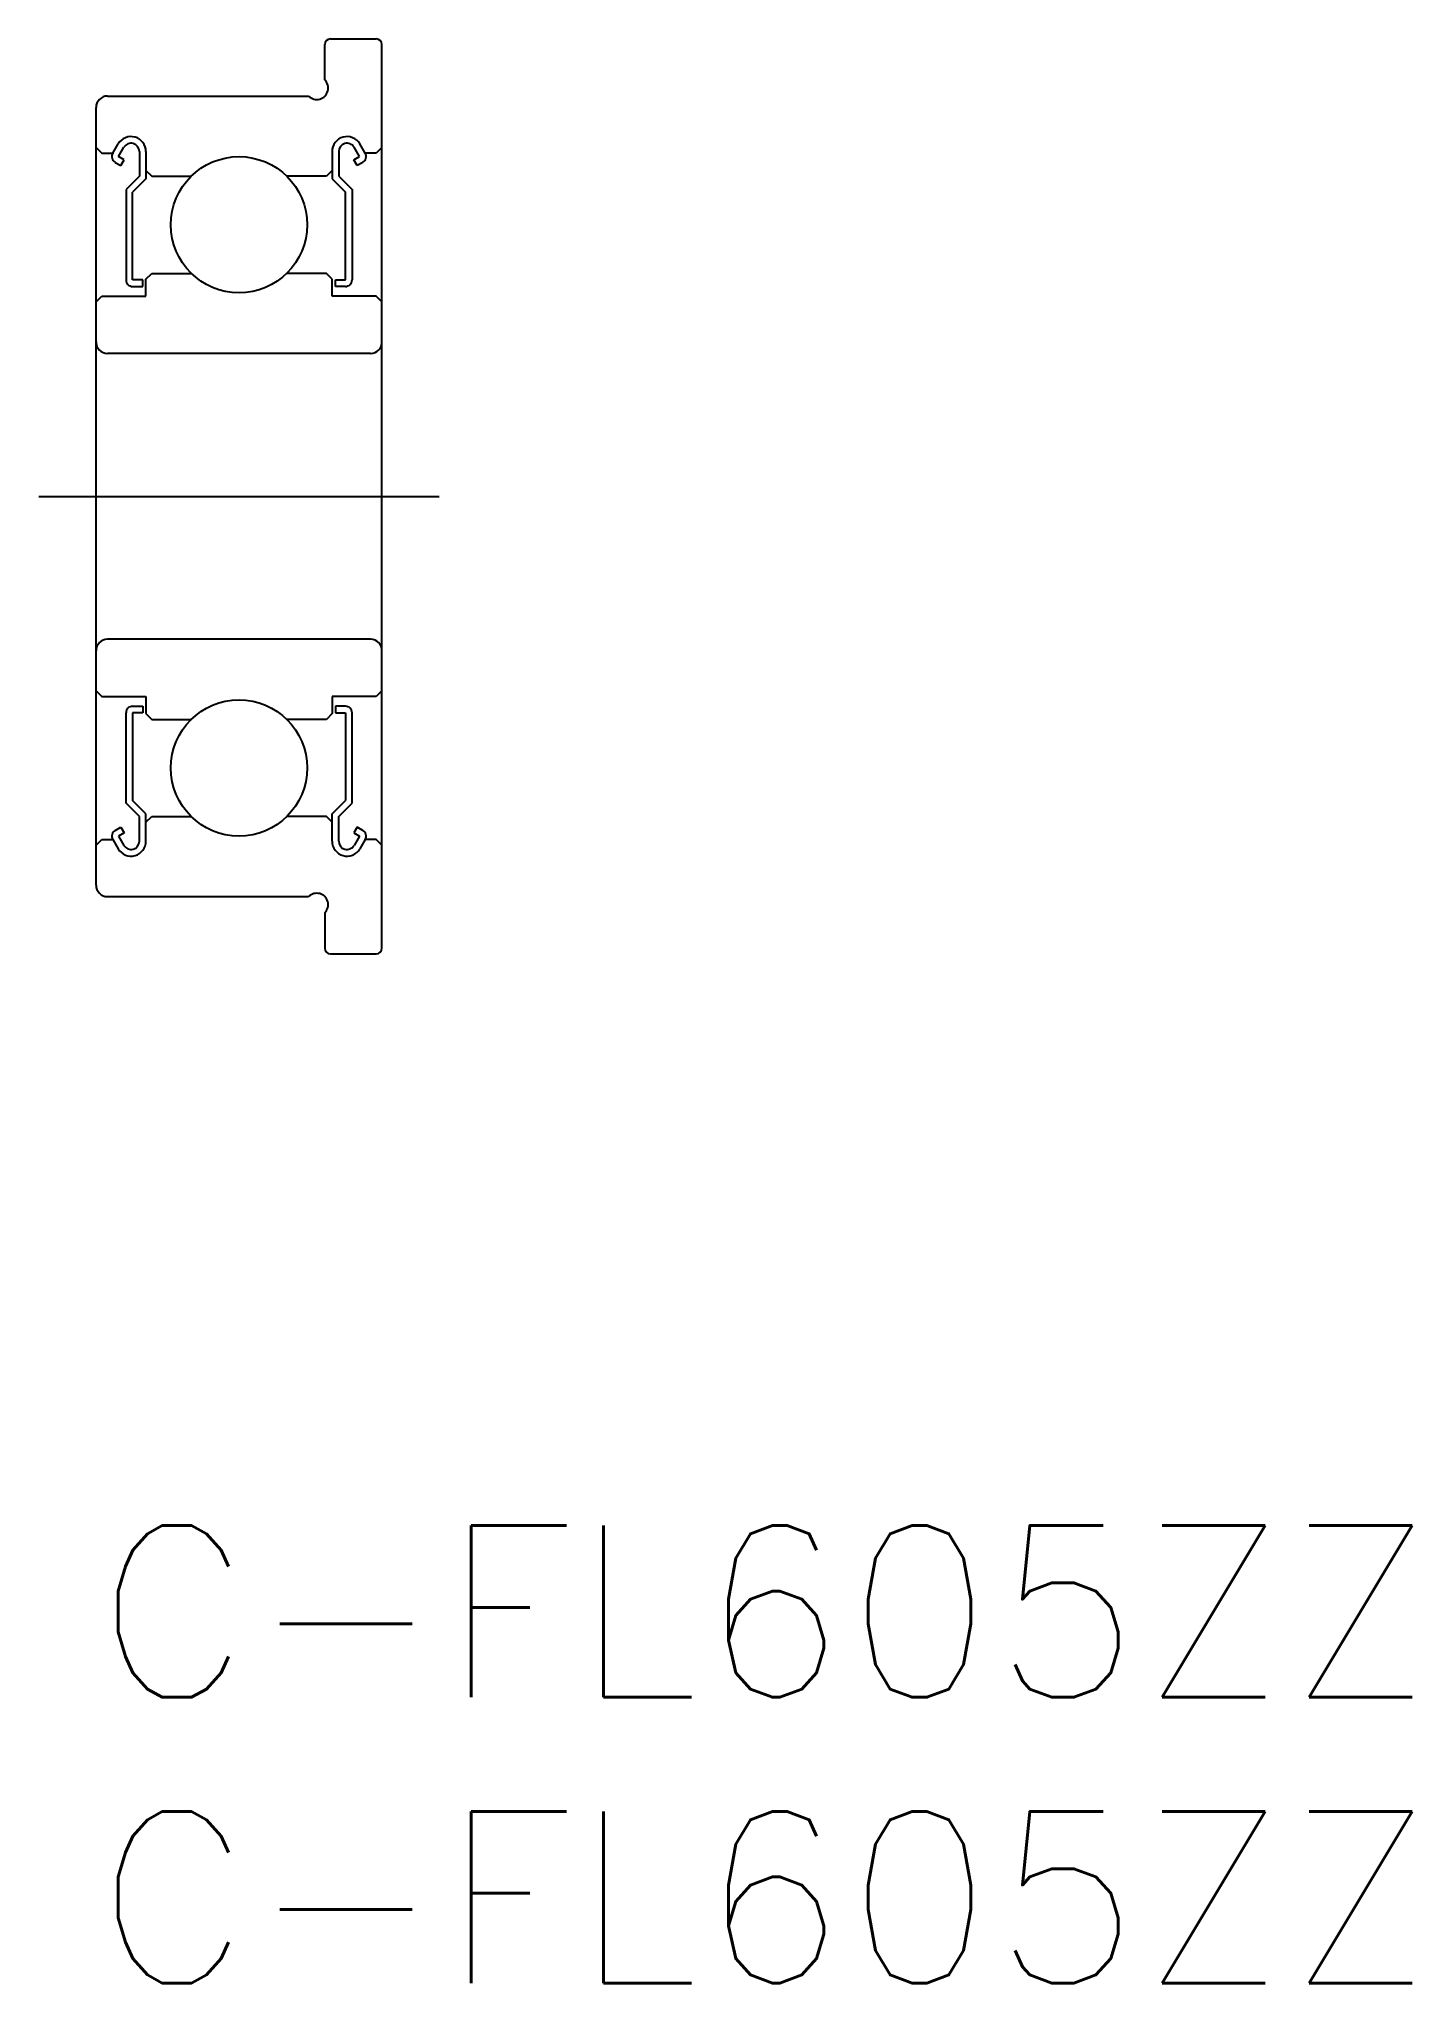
# Model space of a CAD drawing. Extents: x -1 to 23, y -8 to 26.
import ezdxf

# ---------------------------------------------------------------- set-up
doc = ezdxf.new("R2010")
doc.units = 0
doc.header["$LTSCALE"] = 0.5
doc.linetypes.add('CENTER', pattern=[50.8, 31.75, -6.35, 6.35, -6.35])
for name, color, linetype in [('MSM_CENTER', 1, 'CENTER'), ('MSM_CONTINUOUS', 7, 'CONTINUOUS'), ('MSM_PART_NUMBER', 7, 'CONTINUOUS')]:
    doc.layers.add(name, color=color, linetype=linetype)
doc.styles.get("Standard").update_dxf_attribs({"font": 'txt.shx', "height": 1, "bigfont": 'bigfont.shx'})

# ---------------------------------------------------------------- blocks, each defined once
blk = doc.blocks.new('*U8')
at = {"layer": 'MSM_PART_NUMBER'}
blk.add_text('C-FL605ZZ', height=3, dxfattribs=at).set_placement((0, -3))
blk = doc.blocks.new('*U9')
at = {"layer": 'MSM_PART_NUMBER'}
blk.add_text('C-FL605ZZ', height=3, dxfattribs=at).set_placement((0, -8))

msp = doc.modelspace()

# ---------------------------------------------------------------- linework, layer by layer
at = {"layer": 'MSM_CENTER'}
msp.add_line((-1, 18), (6, 18), dxfattribs=at)
at = {"layer": 'MSM_CONTINUOUS'}
for p, q in [((4, 25.283), (4, 25.9)), ((4.1, 26), (4.9, 26)), ((5, 10.1), (5, 25.9)), ((0.2, 25), (3.717, 25)), ((1.079, 25), (1.079, 25)), ((1.959, 25), (1.959, 25)), ((0, 11.2), (0, 24.8)), ((0.292, 24.001), (0.387, 24.163)), ((4.708, 24.001), (4.613, 24.163)), ((0, 24.1), (0.1, 24)), ((0.1, 24), (0.291, 24)), ((0.334, 23.841), (0.434, 23.783)), ((0.392, 23.942), (0.488, 24.104)), ((0.493, 23.884), (0.392, 23.942)), ((0.434, 23.783), (0.493, 23.884)), ((0.757, 24.03), (0.757, 23.6)), ((0.873, 24.03), (0.873, 23.552)), ((4.127, 24.03), (4.127, 23.552)), ((4.243, 24.03), (4.243, 23.6)), ((4.507, 23.884), (4.608, 23.942)), ((4.566, 23.783), (4.507, 23.884)), ((4.608, 23.942), (4.512, 24.104)), ((4.666, 23.841), (4.566, 23.783)), ((4.9, 24), (4.709, 24)), ((5, 24.1), (4.9, 24)), ((0.757, 23.6), (0.524, 23.367)), ((0.873, 23.552), (0.64, 23.319)), ((0.873, 23.7), (0.973, 23.6)), ((0.973, 23.6), (1.666, 23.6)), ((4.027, 23.6), (3.334, 23.6)), ((4.127, 23.7), (4.027, 23.6)), ((4.127, 23.552), (4.36, 23.319)), ((4.243, 23.6), (4.476, 23.367)), ((0.524, 23.367), (0.524, 21.786)), ((0.64, 21.786), (0.64, 23.319)), ((4.36, 21.786), (4.36, 23.319)), ((4.476, 23.367), (4.476, 21.786)), ((0.815, 21.786), (0.64, 21.786)), ((0.815, 21.67), (0.815, 21.786)), ((0.873, 21.8), (0.973, 21.9)), ((0.873, 21.5), (0.873, 21.8)), ((0.973, 21.9), (1.666, 21.9)), ((4.027, 21.9), (3.334, 21.9)), ((4.127, 21.8), (4.027, 21.9)), ((4.127, 21.5), (4.127, 21.8)), ((4.185, 21.67), (4.185, 21.786)), ((4.185, 21.786), (4.36, 21.786)), ((0, 21.4), (0.1, 21.5)), ((0.1, 21.5), (0.873, 21.5)), ((0.64, 21.67), (0.815, 21.67)), ((4.9, 21.5), (4.127, 21.5)), ((4.36, 21.67), (4.185, 21.67)), ((5, 21.4), (4.9, 21.5)), ((4.8, 20.5), (0.2, 20.5)), ((4.8, 15.5), (0.2, 15.5)), ((0, 14.6), (0.1, 14.5)), ((0.1, 14.5), (0.873, 14.5)), ((0.64, 14.33), (0.815, 14.33)), ((0.815, 14.33), (0.815, 14.214)), ((0.873, 14.5), (0.873, 14.2)), ((4.9, 14.5), (4.127, 14.5)), ((4.127, 14.5), (4.127, 14.2)), ((4.185, 14.33), (4.185, 14.214)), ((4.36, 14.33), (4.185, 14.33)), ((5, 14.6), (4.9, 14.5)), ((0.524, 12.633), (0.524, 14.214)), ((0.64, 14.214), (0.64, 12.681)), ((0.815, 14.214), (0.64, 14.214)), ((0.873, 14.2), (0.973, 14.1)), ((0.973, 14.1), (1.666, 14.1)), ((4.027, 14.1), (3.334, 14.1)), ((4.127, 14.2), (4.027, 14.1)), ((4.185, 14.214), (4.36, 14.214)), ((4.36, 14.214), (4.36, 12.681)), ((4.476, 12.633), (4.476, 14.214)), ((0.757, 12.4), (0.524, 12.633)), ((0.873, 12.448), (0.64, 12.681)), ((4.127, 12.448), (4.36, 12.681)), ((4.243, 12.4), (4.476, 12.633)), ((0.757, 11.97), (0.757, 12.4)), ((0.873, 11.97), (0.873, 12.448)), ((0.873, 12.3), (0.973, 12.4)), ((0.973, 12.4), (1.666, 12.4)), ((4.027, 12.4), (3.334, 12.4)), ((4.127, 12.3), (4.027, 12.4)), ((4.127, 11.97), (4.127, 12.448)), ((4.243, 11.97), (4.243, 12.4)), ((0, 11.9), (0.1, 12)), ((0.1, 12), (0.291, 12)), ((0.292, 11.999), (0.387, 11.837)), ((0.334, 12.159), (0.434, 12.217)), ((0.493, 12.116), (0.392, 12.058)), ((0.392, 12.058), (0.488, 11.896)), ((0.434, 12.217), (0.493, 12.116)), ((4.566, 12.217), (4.507, 12.116)), ((4.507, 12.116), (4.608, 12.058)), ((4.608, 12.058), (4.512, 11.896)), ((4.666, 12.159), (4.566, 12.217)), ((4.708, 11.999), (4.613, 11.837)), ((4.9, 12), (4.709, 12)), ((5, 11.9), (4.9, 12)), ((0.2, 11), (3.717, 11)), ((4, 10.717), (4, 10.1)), ((4.1, 10), (4.9, 10))]:
    msp.add_line(p, q, dxfattribs=at)
for centre in [(2.5, 22.75), (2.5, 13.25)]:
    msp.add_circle(centre, 1.191, dxfattribs=at)
for centre, radius, start, end in [((4.1, 25.9), 0.1, 90, 180), ((4.9, 25.9), 0.1, 0, 90), ((3.859, 25.141), 0.2, 224.9995, 45.0005), ((0.2, 24.8), 0.2, 90, 180), ((0.612, 24.03), 0.261, 0, 149.3798), ((0.612, 24.03), 0.145, 0, 149.3798), ((4.388, 24.03), 0.261, 30.6202, 180), ((4.388, 24.03), 0.145, 30.6202, 180), ((0.392, 23.942), 0.116, 149.3798, 239.9987), ((4.608, 23.942), 0.116, 300.0013, 30.6202), ((0.64, 21.786), 0.116, 179.9999, 270.0005), ((4.36, 21.786), 0.116, 269.9995, 0), ((0.2, 20.7), 0.2, 180, 270), ((4.8, 20.7), 0.2, 270, 0), ((0.2, 15.3), 0.2, 90, 180), ((4.8, 15.3), 0.2, 0, 90), ((0.64, 14.214), 0.116, 89.9995, 180), ((4.36, 14.214), 0.116, 359.9999, 90.0005), ((0.392, 12.058), 0.116, 120.0013, 210.6202), ((0.612, 11.97), 0.261, 210.6202, 0), ((0.612, 11.97), 0.145, 210.6202, 0), ((4.388, 11.97), 0.261, 180, 329.3798), ((4.388, 11.97), 0.145, 180, 329.3798), ((4.608, 12.058), 0.116, 329.3798, 59.9987), ((0.2, 11.2), 0.2, 180, 270), ((3.859, 10.859), 0.2, 314.9995, 135.0005), ((4.1, 10.1), 0.1, 180, 270), ((4.9, 10.1), 0.1, 270, 0)]:
    msp.add_arc(centre, radius, start, end, dxfattribs=at)

# ---------------------------------------------------------------- block references
for name in ['*U8', '*U9']:
    msp.add_blockref(name, (0, 0), dxfattribs=at)

doc.saveas('drawing.dxf')
